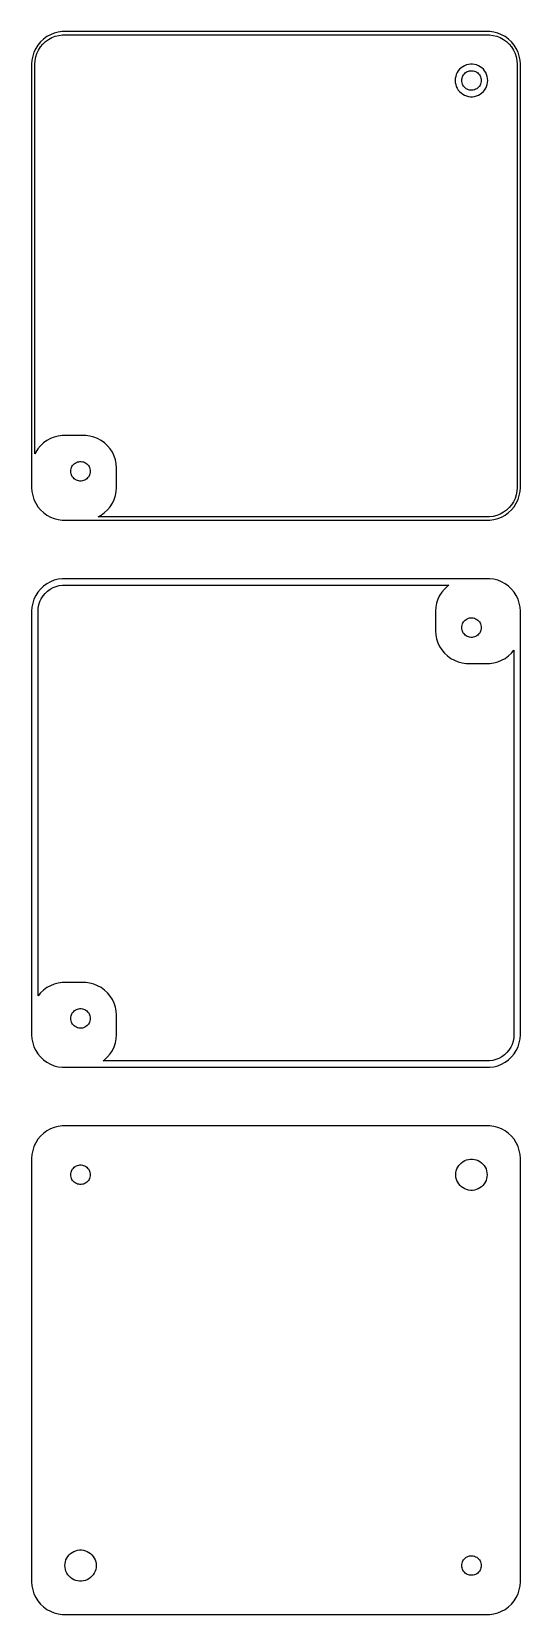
# Model space of a CAD drawing. Header units: metres. Extents: x -38 to 38, y 131 to 373.
import ezdxf

# ---------------------------------------------------------------- set-up
doc = ezdxf.new("R2010")
doc.units = ezdxf.units.M

msp = doc.modelspace()

# ---------------------------------------------------------------- linework, layer by layer
for p, q in [((-36.1448, 371.923), (-36.5451, 371.439)), ((-35.6871, 372.353), (-36.1448, 371.923)), ((-35.7803, 371.58), (-35.3684, 371.967)), ((-35.1791, 372.722), (-35.6871, 372.353)), ((-35.3684, 371.967), (-34.9112, 372.299)), ((-34.6289, 373.024), (-35.1791, 372.722)), ((-34.9112, 372.299), (-34.416, 372.572)), ((-34.0451, 373.255), (-34.6289, 373.024)), ((-34.416, 372.572), (-33.8906, 372.78)), ((-33.4369, 373.411), (-34.0451, 373.255)), ((-33.8906, 372.78), (-33.3432, 372.92)), ((-32.8139, 373.49), (-33.4369, 373.411)), ((-33.3432, 372.92), (-32.7825, 372.991)), ((32.8139, 373.49), (-32.8139, 373.49)), ((-32.7825, 372.991), (32.7825, 372.991)), ((32.7825, 372.991), (33.3432, 372.92)), ((33.4369, 373.411), (32.8139, 373.49)), ((33.3432, 372.92), (33.8906, 372.78)), ((34.0451, 373.255), (33.4369, 373.411)), ((33.8906, 372.78), (34.416, 372.572)), ((34.6289, 373.024), (34.0451, 373.255)), ((34.416, 372.572), (34.9112, 372.299)), ((35.1791, 372.722), (34.6289, 373.024)), ((34.9112, 372.299), (35.3684, 371.967)), ((35.6871, 372.353), (35.1791, 372.722)), ((35.3684, 371.967), (35.7803, 371.58)), ((36.1448, 371.923), (35.6871, 372.353)), ((36.5451, 371.439), (36.1448, 371.923)), ((-37.3429, 369.743), (-37.4606, 369.127)), ((-37.1489, 370.341), (-37.3429, 369.743)), ((-36.8815, 370.909), (-37.1489, 370.341)), ((-36.9645, 369.064), (-36.8586, 369.619)), ((-36.5451, 371.439), (-36.8815, 370.909)), ((-36.8586, 369.619), (-36.684, 370.157)), ((-36.684, 370.157), (-36.4434, 370.668)), ((-36.4434, 370.668), (-36.1406, 371.145)), ((-36.1406, 371.145), (-35.7803, 371.58)), ((35.7803, 371.58), (36.1406, 371.145)), ((36.1406, 371.145), (36.4434, 370.668)), ((36.4434, 370.668), (36.684, 370.157)), ((36.8815, 370.909), (36.5451, 371.439)), ((36.684, 370.157), (36.8586, 369.619)), ((36.8586, 369.619), (36.9645, 369.064)), ((37.1489, 370.341), (36.8815, 370.909)), ((37.3429, 369.743), (37.1489, 370.341)), ((37.4606, 369.127), (37.3429, 369.743)), ((-37.4606, 369.127), (-37.5, 368.5)), ((-37.5, 368.5), (-37.5, 303.5)), ((-37, 368.5), (-36.9645, 369.064)), ((-37, 308.657), (-37, 368.5)), ((27.6756, 366.92), (27.5785, 366.622)), ((27.8092, 367.204), (27.6756, 366.92)), ((27.9774, 367.469), (27.8092, 367.204)), ((28.1776, 367.711), (27.9774, 367.469)), ((28.4064, 367.926), (28.1776, 367.711)), ((28.6604, 368.111), (28.4064, 367.926)), ((28.9355, 368.262), (28.6604, 368.111)), ((28.7865, 366.882), (28.9065, 367.027)), ((28.9065, 367.027), (29.0439, 367.156)), ((29.2274, 368.378), (28.9355, 368.262)), ((29.0439, 367.156), (29.1963, 367.266)), ((29.1963, 367.266), (29.3613, 367.357)), ((29.5315, 368.456), (29.2274, 368.378)), ((29.3613, 367.357), (29.5365, 367.427)), ((29.843, 368.495), (29.5315, 368.456)), ((29.5365, 367.427), (29.7189, 367.473)), ((29.7189, 367.473), (29.9058, 367.497)), ((30.157, 368.495), (29.843, 368.495)), ((29.9058, 367.497), (30.0942, 367.497)), ((30.0942, 367.497), (30.2811, 367.473)), ((30.4684, 368.456), (30.157, 368.495)), ((30.2811, 367.473), (30.4635, 367.427)), ((30.4635, 367.427), (30.6387, 367.357)), ((30.7725, 368.378), (30.4684, 368.456)), ((30.6387, 367.357), (30.8037, 367.266)), ((31.0644, 368.262), (30.7725, 368.378)), ((30.8037, 367.266), (30.9561, 367.156)), ((30.9561, 367.156), (31.0934, 367.027)), ((31.3396, 368.111), (31.0644, 368.262)), ((31.0934, 367.027), (31.2135, 366.882)), ((31.5936, 367.926), (31.3396, 368.111)), ((31.8224, 367.711), (31.5936, 367.926)), ((32.0225, 367.469), (31.8224, 367.711)), ((32.1908, 367.204), (32.0225, 367.469)), ((32.3244, 366.92), (32.1908, 367.204)), ((32.4214, 366.622), (32.3244, 366.92)), ((36.9645, 369.064), (37, 368.5)), ((37, 368.5), (37, 303.5)), ((37.5, 368.5), (37.4606, 369.127)), ((37.5, 303.5), (37.5, 368.5)), ((27.5197, 366.313), (27.5, 366)), ((27.5, 366), (27.5197, 365.687)), ((27.5785, 366.622), (27.5197, 366.313)), ((27.5197, 365.687), (27.5785, 365.378)), ((27.5785, 365.378), (27.6756, 365.08)), ((27.6756, 365.08), (27.8092, 364.796)), ((27.8092, 364.796), (27.9774, 364.531)), ((27.9774, 364.531), (28.1776, 364.289)), ((28.5, 366), (28.5118, 366.188)), ((28.5118, 365.812), (28.5, 366)), ((28.5118, 366.188), (28.5471, 366.373)), ((28.5471, 365.627), (28.5118, 365.812)), ((28.5471, 366.373), (28.6053, 366.552)), ((28.6053, 365.448), (28.5471, 365.627)), ((28.6053, 366.552), (28.6855, 366.723)), ((28.6855, 365.277), (28.6053, 365.448)), ((28.6855, 366.723), (28.7865, 366.882)), ((28.7865, 365.118), (28.6855, 365.277)), ((28.9065, 364.973), (28.7865, 365.118)), ((29.0439, 364.844), (28.9065, 364.973)), ((29.1963, 364.734), (29.0439, 364.844)), ((29.3613, 364.643), (29.1963, 364.734)), ((29.5365, 364.573), (29.3613, 364.643)), ((29.7189, 364.527), (29.5365, 364.573)), ((29.9058, 364.503), (29.7189, 364.527)), ((30.0942, 364.503), (29.9058, 364.503)), ((30.2811, 364.527), (30.0942, 364.503)), ((30.4635, 364.573), (30.2811, 364.527)), ((30.6387, 364.643), (30.4635, 364.573)), ((30.8037, 364.734), (30.6387, 364.643)), ((30.9561, 364.844), (30.8037, 364.734)), ((31.0934, 364.973), (30.9561, 364.844)), ((31.2135, 365.118), (31.0934, 364.973)), ((31.2135, 366.882), (31.3145, 366.723)), ((31.3145, 365.277), (31.2135, 365.118)), ((31.3145, 366.723), (31.3947, 366.552)), ((31.3947, 365.448), (31.3145, 365.277)), ((31.3947, 366.552), (31.4529, 366.373)), ((31.4529, 365.627), (31.3947, 365.448)), ((31.4529, 366.373), (31.4882, 366.188)), ((31.4882, 365.812), (31.4529, 365.627)), ((31.4882, 366.188), (31.5, 366)), ((31.5, 366), (31.4882, 365.812)), ((31.8224, 364.289), (32.0225, 364.531)), ((32.0225, 364.531), (32.1908, 364.796)), ((32.1908, 364.796), (32.3244, 365.08)), ((32.3244, 365.08), (32.4214, 365.378)), ((32.4803, 366.313), (32.4214, 366.622)), ((32.4214, 365.378), (32.4803, 365.687)), ((32.5, 366), (32.4803, 366.313)), ((32.4803, 365.687), (32.5, 366)), ((28.1776, 364.289), (28.4064, 364.074)), ((28.4064, 364.074), (28.6604, 363.889)), ((28.6604, 363.889), (28.9355, 363.738)), ((28.9355, 363.738), (29.2274, 363.622)), ((29.2274, 363.622), (29.5315, 363.544)), ((29.5315, 363.544), (29.843, 363.505)), ((29.843, 363.505), (30.157, 363.505)), ((30.157, 363.505), (30.4684, 363.544)), ((30.4684, 363.544), (30.7725, 363.622)), ((30.7725, 363.622), (31.0644, 363.738)), ((31.0644, 363.738), (31.3396, 363.889)), ((31.3396, 363.889), (31.5936, 364.074)), ((31.5936, 364.074), (31.8224, 364.289)), ((-34.6289, 311.024), (-35.1791, 310.722)), ((-34.0451, 311.255), (-34.6289, 311.024)), ((-33.4369, 311.411), (-34.0451, 311.255)), ((-32.8139, 311.49), (-33.4369, 311.411)), ((-29.186, 311.49), (-32.8139, 311.49)), ((-28.5631, 311.411), (-29.186, 311.49)), ((-27.9549, 311.255), (-28.5631, 311.411)), ((-27.3711, 311.024), (-27.9549, 311.255)), ((-26.8209, 310.722), (-27.3711, 311.024)), ((-36.8815, 308.909), (-37, 308.657)), ((-36.5451, 309.439), (-36.8815, 308.909)), ((-36.1448, 309.923), (-36.5451, 309.439)), ((-35.6871, 310.353), (-36.1448, 309.923)), ((-35.1791, 310.722), (-35.6871, 310.353)), ((-26.3129, 310.353), (-26.8209, 310.722)), ((-25.8551, 309.923), (-26.3129, 310.353)), ((-25.4549, 309.439), (-25.8551, 309.923)), ((-25.1185, 308.909), (-25.4549, 309.439)), ((-24.8511, 308.341), (-25.1185, 308.909)), ((-31.5, 306), (-31.4882, 306.188)), ((-31.4882, 306.188), (-31.4529, 306.373)), ((-31.4529, 306.373), (-31.3947, 306.552)), ((-31.3947, 306.552), (-31.3145, 306.723)), ((-31.3145, 306.723), (-31.2135, 306.882)), ((-31.2135, 306.882), (-31.0934, 307.027)), ((-31.0934, 307.027), (-30.9561, 307.156)), ((-30.9561, 307.156), (-30.8037, 307.266)), ((-30.8037, 307.266), (-30.6387, 307.357)), ((-30.6387, 307.357), (-30.4635, 307.427)), ((-30.4635, 307.427), (-30.2811, 307.473)), ((-30.2811, 307.473), (-30.0942, 307.497)), ((-30.0942, 307.497), (-29.9058, 307.497)), ((-29.9058, 307.497), (-29.7189, 307.473)), ((-29.7189, 307.473), (-29.5365, 307.427)), ((-29.5365, 307.427), (-29.3613, 307.357)), ((-29.3613, 307.357), (-29.1963, 307.266)), ((-29.1963, 307.266), (-29.0439, 307.156)), ((-29.0439, 307.156), (-28.9065, 307.027)), ((-28.9065, 307.027), (-28.7865, 306.882)), ((-28.7865, 306.882), (-28.6855, 306.723)), ((-28.6855, 306.723), (-28.6053, 306.552)), ((-28.6053, 306.552), (-28.5471, 306.373)), ((-28.5471, 306.373), (-28.5118, 306.188)), ((-28.5118, 306.188), (-28.5, 306)), ((-24.6571, 307.743), (-24.8511, 308.341)), ((-24.5394, 307.127), (-24.6571, 307.743)), ((-24.5, 306.5), (-24.5394, 307.127)), ((-24.5, 303.5), (-24.5, 306.5)), ((-31.4882, 305.812), (-31.5, 306)), ((-31.4529, 305.627), (-31.4882, 305.812)), ((-31.3947, 305.448), (-31.4529, 305.627)), ((-31.3145, 305.277), (-31.3947, 305.448)), ((-31.2135, 305.118), (-31.3145, 305.277)), ((-31.0934, 304.973), (-31.2135, 305.118)), ((-30.9561, 304.844), (-31.0934, 304.973)), ((-30.8037, 304.734), (-30.9561, 304.844)), ((-30.6387, 304.643), (-30.8037, 304.734)), ((-30.4635, 304.573), (-30.6387, 304.643)), ((-30.2811, 304.527), (-30.4635, 304.573)), ((-30.0942, 304.503), (-30.2811, 304.527)), ((-29.9058, 304.503), (-30.0942, 304.503)), ((-29.7189, 304.527), (-29.9058, 304.503)), ((-29.5365, 304.573), (-29.7189, 304.527)), ((-29.3613, 304.643), (-29.5365, 304.573)), ((-29.1963, 304.734), (-29.3613, 304.643)), ((-29.0439, 304.844), (-29.1963, 304.734)), ((-28.9065, 304.973), (-29.0439, 304.844)), ((-28.7865, 305.118), (-28.9065, 304.973)), ((-28.6855, 305.277), (-28.7865, 305.118)), ((-28.6053, 305.448), (-28.6855, 305.277)), ((-28.5471, 305.627), (-28.6053, 305.448)), ((-28.5118, 305.812), (-28.5471, 305.627)), ((-28.5, 306), (-28.5118, 305.812)), ((-37.5, 303.5), (-37.4606, 302.873)), ((-37.4606, 302.873), (-37.3429, 302.257)), ((-37.3429, 302.257), (-37.1489, 301.659)), ((-37.1489, 301.659), (-36.8815, 301.091)), ((-25.1185, 301.091), (-24.8511, 301.659)), ((-24.8511, 301.659), (-24.6571, 302.257)), ((-24.6571, 302.257), (-24.5394, 302.873)), ((-24.5394, 302.873), (-24.5, 303.5)), ((36.4434, 301.332), (36.1406, 300.855)), ((36.684, 301.843), (36.4434, 301.332)), ((36.8586, 302.381), (36.684, 301.843)), ((36.9645, 302.936), (36.8586, 302.381)), ((36.8815, 301.091), (37.1489, 301.659)), ((37, 303.5), (36.9645, 302.936)), ((37.1489, 301.659), (37.3429, 302.257)), ((37.3429, 302.257), (37.4606, 302.873)), ((37.4606, 302.873), (37.5, 303.5)), ((-36.8815, 301.091), (-36.5451, 300.561)), ((-36.5451, 300.561), (-36.1448, 300.077)), ((-36.1448, 300.077), (-35.6871, 299.647)), ((-35.6871, 299.647), (-35.1791, 299.278)), ((-35.1791, 299.278), (-34.6289, 298.976)), ((-34.6289, 298.976), (-34.0451, 298.745)), ((-27.311, 299.009), (-26.8209, 299.278)), ((32.7825, 299.009), (-27.311, 299.009)), ((-26.8209, 299.278), (-26.3129, 299.647)), ((-26.3129, 299.647), (-25.8551, 300.077)), ((-25.8551, 300.077), (-25.4549, 300.561)), ((-25.4549, 300.561), (-25.1185, 301.091)), ((33.3432, 299.08), (32.7825, 299.009)), ((33.8906, 299.22), (33.3432, 299.08)), ((34.416, 299.428), (33.8906, 299.22)), ((34.0451, 298.745), (34.6289, 298.976)), ((34.9112, 299.701), (34.416, 299.428)), ((34.6289, 298.976), (35.1791, 299.278)), ((35.3684, 300.033), (34.9112, 299.701)), ((35.1791, 299.278), (35.6871, 299.647)), ((35.7803, 300.42), (35.3684, 300.033)), ((35.6871, 299.647), (36.1448, 300.077)), ((36.1406, 300.855), (35.7803, 300.42)), ((36.1448, 300.077), (36.5451, 300.561)), ((36.5451, 300.561), (36.8815, 301.091)), ((-34.0451, 298.745), (-33.4369, 298.589)), ((-33.4369, 298.589), (-32.8139, 298.51)), ((-32.8139, 298.51), (32.8139, 298.51)), ((32.8139, 298.51), (33.4369, 298.589)), ((33.4369, 298.589), (34.0451, 298.745)), ((-34.0451, 289.255), (-34.6289, 289.024)), ((-33.4369, 289.411), (-34.0451, 289.255)), ((-32.8139, 289.49), (-33.4369, 289.411)), ((32.8139, 289.49), (-32.8139, 289.49)), ((33.4369, 289.411), (32.8139, 289.49)), ((34.0451, 289.255), (33.4369, 289.411)), ((34.6289, 289.024), (34.0451, 289.255)), ((-36.8815, 286.909), (-37.1489, 286.341)), ((-36.5451, 287.439), (-36.8815, 286.909)), ((-36.1448, 287.923), (-36.5451, 287.439)), ((-35.6871, 288.353), (-36.1448, 287.923)), ((-36.0248, 286.438), (-35.7542, 286.864)), ((-35.7542, 286.864), (-35.4322, 287.254)), ((-35.1791, 288.722), (-35.6871, 288.353)), ((-35.4322, 287.254), (-35.064, 287.599)), ((-34.6289, 289.024), (-35.1791, 288.722)), ((-35.064, 287.599), (-34.6553, 287.896)), ((-34.6553, 287.896), (-34.2126, 288.14)), ((-34.2126, 288.14), (-33.743, 288.326)), ((-33.743, 288.326), (-33.2537, 288.451)), ((-33.2537, 288.451), (-32.7526, 288.514)), ((-32.7526, 288.514), (26.5357, 288.514)), ((25.1185, 286.909), (24.8511, 286.341)), ((25.4549, 287.439), (25.1185, 286.909)), ((25.8551, 287.923), (25.4549, 287.439)), ((26.3129, 288.353), (25.8551, 287.923)), ((26.5357, 288.514), (26.3129, 288.353)), ((35.1791, 288.722), (34.6289, 289.024)), ((35.6871, 288.353), (35.1791, 288.722)), ((36.1448, 287.923), (35.6871, 288.353)), ((36.5451, 287.439), (36.1448, 287.923)), ((36.8815, 286.909), (36.5451, 287.439)), ((37.1489, 286.341), (36.8815, 286.909)), ((-37.4606, 285.127), (-37.5, 284.5)), ((-37.5, 284.5), (-37.5, 219.5)), ((-37.3429, 285.743), (-37.4606, 285.127)), ((-37.1489, 286.341), (-37.3429, 285.743)), ((-36.5224, 284.5), (-36.4907, 285.004)), ((-36.5224, 225.466), (-36.5224, 284.5)), ((-36.4907, 285.004), (-36.396, 285.5)), ((-36.396, 285.5), (-36.2399, 285.981)), ((-36.2399, 285.981), (-36.0248, 286.438)), ((24.5394, 285.127), (24.5, 284.5)), ((24.5, 284.5), (24.5, 281.5)), ((24.6571, 285.743), (24.5394, 285.127)), ((24.8511, 286.341), (24.6571, 285.743)), ((37.3429, 285.743), (37.1489, 286.341)), ((37.4606, 285.127), (37.3429, 285.743)), ((37.5, 284.5), (37.4606, 285.127)), ((37.5, 219.5), (37.5, 284.5)), ((28.5, 282), (28.5118, 282.188)), ((28.5118, 281.812), (28.5, 282)), ((28.5118, 282.188), (28.5471, 282.373)), ((28.5471, 282.373), (28.6053, 282.552)), ((28.6053, 282.552), (28.6855, 282.723)), ((28.6855, 282.723), (28.7865, 282.882)), ((28.7865, 282.882), (28.9065, 283.027)), ((28.9065, 283.027), (29.0439, 283.156)), ((29.0439, 283.156), (29.1963, 283.266)), ((29.1963, 283.266), (29.3613, 283.357)), ((29.3613, 283.357), (29.5365, 283.427)), ((29.5365, 283.427), (29.7189, 283.473)), ((29.7189, 283.473), (29.9058, 283.497)), ((29.9058, 283.497), (30.0942, 283.497)), ((30.0942, 283.497), (30.2811, 283.473)), ((30.2811, 283.473), (30.4635, 283.427)), ((30.4635, 283.427), (30.6387, 283.357)), ((30.6387, 283.357), (30.8037, 283.266)), ((30.8037, 283.266), (30.9561, 283.156)), ((30.9561, 283.156), (31.0934, 283.027)), ((31.0934, 283.027), (31.2135, 282.882)), ((31.2135, 282.882), (31.3145, 282.723)), ((31.3145, 282.723), (31.3947, 282.552)), ((31.3947, 282.552), (31.4529, 282.373)), ((31.4529, 282.373), (31.4882, 282.188)), ((31.4882, 282.188), (31.5, 282)), ((31.5, 282), (31.4882, 281.812)), ((24.5, 281.5), (24.5394, 280.873)), ((24.5394, 280.873), (24.6571, 280.257)), ((24.6571, 280.257), (24.8511, 279.659)), ((24.8511, 279.659), (25.1185, 279.091)), ((28.5471, 281.627), (28.5118, 281.812)), ((28.6053, 281.448), (28.5471, 281.627)), ((28.6855, 281.277), (28.6053, 281.448)), ((28.7865, 281.118), (28.6855, 281.277)), ((28.9065, 280.973), (28.7865, 281.118)), ((29.0439, 280.844), (28.9065, 280.973)), ((29.1963, 280.734), (29.0439, 280.844)), ((29.3613, 280.643), (29.1963, 280.734)), ((29.5365, 280.573), (29.3613, 280.643)), ((29.7189, 280.527), (29.5365, 280.573)), ((29.9058, 280.503), (29.7189, 280.527)), ((30.0942, 280.503), (29.9058, 280.503)), ((30.2811, 280.527), (30.0942, 280.503)), ((30.4635, 280.573), (30.2811, 280.527)), ((30.6387, 280.643), (30.4635, 280.573)), ((30.8037, 280.734), (30.6387, 280.643)), ((30.9561, 280.844), (30.8037, 280.734)), ((31.0934, 280.973), (30.9561, 280.844)), ((31.2135, 281.118), (31.0934, 280.973)), ((31.3145, 281.277), (31.2135, 281.118)), ((31.3947, 281.448), (31.3145, 281.277)), ((31.4529, 281.627), (31.3947, 281.448)), ((31.4882, 281.812), (31.4529, 281.627)), ((25.1185, 279.091), (25.4549, 278.561)), ((25.4549, 278.561), (25.8551, 278.077)), ((25.8551, 278.077), (26.3129, 277.647)), ((26.3129, 277.647), (26.8209, 277.278)), ((26.8209, 277.278), (27.3711, 276.976)), ((34.6289, 276.976), (35.1791, 277.278)), ((35.1791, 277.278), (35.6871, 277.647)), ((35.6871, 277.647), (36.1448, 278.077)), ((36.1448, 278.077), (36.5224, 278.534)), ((36.5224, 278.534), (36.5224, 219.5)), ((27.3711, 276.976), (27.9549, 276.745)), ((27.9549, 276.745), (28.5631, 276.589)), ((28.5631, 276.589), (29.186, 276.51)), ((29.186, 276.51), (32.8139, 276.51)), ((32.8139, 276.51), (33.4369, 276.589)), ((33.4369, 276.589), (34.0451, 276.745)), ((34.0451, 276.745), (34.6289, 276.976)), ((-35.6871, 226.353), (-36.1448, 225.923)), ((-35.1791, 226.722), (-35.6871, 226.353)), ((-34.6289, 227.024), (-35.1791, 226.722)), ((-34.0451, 227.255), (-34.6289, 227.024)), ((-33.4369, 227.411), (-34.0451, 227.255)), ((-32.8139, 227.49), (-33.4369, 227.411)), ((-29.186, 227.49), (-32.8139, 227.49)), ((-28.5631, 227.411), (-29.186, 227.49)), ((-27.9549, 227.255), (-28.5631, 227.411)), ((-27.3711, 227.024), (-27.9549, 227.255)), ((-26.8209, 226.722), (-27.3711, 227.024)), ((-26.3129, 226.353), (-26.8209, 226.722)), ((-25.8551, 225.923), (-26.3129, 226.353)), ((-36.1448, 225.923), (-36.5224, 225.466)), ((-25.4549, 225.439), (-25.8551, 225.923)), ((-25.1185, 224.909), (-25.4549, 225.439)), ((-24.8511, 224.341), (-25.1185, 224.909)), ((-24.6571, 223.743), (-24.8511, 224.341)), ((-24.5394, 223.127), (-24.6571, 223.743)), ((-31.5, 222), (-31.4882, 222.188)), ((-31.4882, 221.812), (-31.5, 222)), ((-31.4882, 222.188), (-31.4529, 222.373)), ((-31.4529, 221.627), (-31.4882, 221.812)), ((-31.4529, 222.373), (-31.3947, 222.552)), ((-31.3947, 221.448), (-31.4529, 221.627)), ((-31.3947, 222.552), (-31.3145, 222.723)), ((-31.3145, 221.277), (-31.3947, 221.448)), ((-31.3145, 222.723), (-31.2135, 222.882)), ((-31.2135, 221.118), (-31.3145, 221.277)), ((-31.2135, 222.882), (-31.0934, 223.027)), ((-31.0934, 220.973), (-31.2135, 221.118)), ((-31.0934, 223.027), (-30.9561, 223.156)), ((-30.9561, 223.156), (-30.8037, 223.266)), ((-30.8037, 223.266), (-30.6387, 223.357)), ((-30.6387, 223.357), (-30.4635, 223.427)), ((-30.4635, 223.427), (-30.2811, 223.473)), ((-30.2811, 223.473), (-30.0942, 223.497)), ((-30.0942, 223.497), (-29.9058, 223.497)), ((-29.9058, 223.497), (-29.7189, 223.473)), ((-29.7189, 223.473), (-29.5365, 223.427)), ((-29.5365, 223.427), (-29.3613, 223.357)), ((-29.3613, 223.357), (-29.1963, 223.266)), ((-29.1963, 223.266), (-29.0439, 223.156)), ((-29.0439, 223.156), (-28.9065, 223.027)), ((-28.9065, 223.027), (-28.7865, 222.882)), ((-28.7865, 221.118), (-28.9065, 220.973)), ((-28.7865, 222.882), (-28.6855, 222.723)), ((-28.6855, 221.277), (-28.7865, 221.118)), ((-28.6855, 222.723), (-28.6053, 222.552)), ((-28.6053, 221.448), (-28.6855, 221.277)), ((-28.6053, 222.552), (-28.5471, 222.373)), ((-28.5471, 221.627), (-28.6053, 221.448)), ((-28.5471, 222.373), (-28.5118, 222.188)), ((-28.5118, 221.812), (-28.5471, 221.627)), ((-28.5118, 222.188), (-28.5, 222)), ((-28.5, 222), (-28.5118, 221.812)), ((-24.5, 222.5), (-24.5394, 223.127)), ((-24.5, 219.5), (-24.5, 222.5)), ((-37.5, 219.5), (-37.4606, 218.873)), ((-37.4606, 218.873), (-37.3429, 218.257)), ((-30.9561, 220.844), (-31.0934, 220.973)), ((-30.8037, 220.734), (-30.9561, 220.844)), ((-30.6387, 220.643), (-30.8037, 220.734)), ((-30.4635, 220.573), (-30.6387, 220.643)), ((-30.2811, 220.527), (-30.4635, 220.573)), ((-30.0942, 220.503), (-30.2811, 220.527)), ((-29.9058, 220.503), (-30.0942, 220.503)), ((-29.7189, 220.527), (-29.9058, 220.503)), ((-29.5365, 220.573), (-29.7189, 220.527)), ((-29.3613, 220.643), (-29.5365, 220.573)), ((-29.1963, 220.734), (-29.3613, 220.643)), ((-29.0439, 220.844), (-29.1963, 220.734)), ((-28.9065, 220.973), (-29.0439, 220.844)), ((-24.6571, 218.257), (-24.5394, 218.873)), ((-24.5394, 218.873), (-24.5, 219.5)), ((36.4907, 218.996), (36.396, 218.5)), ((36.5224, 219.5), (36.4907, 218.996)), ((37.3429, 218.257), (37.4606, 218.873)), ((37.4606, 218.873), (37.5, 219.5)), ((-37.3429, 218.257), (-37.1489, 217.659)), ((-37.1489, 217.659), (-36.8815, 217.091)), ((-36.8815, 217.091), (-36.5451, 216.561)), ((-36.5451, 216.561), (-36.1448, 216.077)), ((-25.8551, 216.077), (-25.4549, 216.561)), ((-25.4549, 216.561), (-25.1185, 217.091)), ((-25.1185, 217.091), (-24.8511, 217.659)), ((-24.8511, 217.659), (-24.6571, 218.257)), ((35.064, 216.401), (34.6553, 216.104)), ((35.4322, 216.746), (35.064, 216.401)), ((35.7542, 217.136), (35.4322, 216.746)), ((36.0248, 217.562), (35.7542, 217.136)), ((36.2399, 218.019), (36.0248, 217.562)), ((36.1448, 216.077), (36.5451, 216.561)), ((36.396, 218.5), (36.2399, 218.019)), ((36.5451, 216.561), (36.8815, 217.091)), ((36.8815, 217.091), (37.1489, 217.659)), ((37.1489, 217.659), (37.3429, 218.257)), ((-36.1448, 216.077), (-35.6871, 215.647)), ((-35.6871, 215.647), (-35.1791, 215.278)), ((-35.1791, 215.278), (-34.6289, 214.976)), ((-34.6289, 214.976), (-34.0451, 214.745)), ((-34.0451, 214.745), (-33.4369, 214.589)), ((-33.4369, 214.589), (-32.8139, 214.51)), ((-32.8139, 214.51), (32.8139, 214.51)), ((-26.5357, 215.486), (-26.3129, 215.647)), ((32.7526, 215.486), (-26.5357, 215.486)), ((-26.3129, 215.647), (-25.8551, 216.077)), ((33.2537, 215.549), (32.7526, 215.486)), ((32.8139, 214.51), (33.4369, 214.589)), ((33.743, 215.674), (33.2537, 215.549)), ((33.4369, 214.589), (34.0451, 214.745)), ((34.2126, 215.86), (33.743, 215.674)), ((34.0451, 214.745), (34.6289, 214.976)), ((34.6553, 216.104), (34.2126, 215.86)), ((34.6289, 214.976), (35.1791, 215.278)), ((35.1791, 215.278), (35.6871, 215.647)), ((35.6871, 215.647), (36.1448, 216.077)), ((-35.6871, 204.353), (-36.1448, 203.923)), ((-35.1791, 204.722), (-35.6871, 204.353)), ((-34.6289, 205.024), (-35.1791, 204.722)), ((-34.0451, 205.255), (-34.6289, 205.024)), ((-33.4369, 205.411), (-34.0451, 205.255)), ((-32.8139, 205.49), (-33.4369, 205.411)), ((32.8139, 205.49), (-32.8139, 205.49)), ((33.4369, 205.411), (32.8139, 205.49)), ((34.0451, 205.255), (33.4369, 205.411)), ((34.6289, 205.024), (34.0451, 205.255)), ((35.1791, 204.722), (34.6289, 205.024)), ((35.6871, 204.353), (35.1791, 204.722)), ((36.1448, 203.923), (35.6871, 204.353)), ((-37.3429, 201.743), (-37.4606, 201.127)), ((-37.1489, 202.341), (-37.3429, 201.743)), ((-36.8815, 202.909), (-37.1489, 202.341)), ((-36.5451, 203.439), (-36.8815, 202.909)), ((-36.1448, 203.923), (-36.5451, 203.439)), ((36.5451, 203.439), (36.1448, 203.923)), ((36.8815, 202.909), (36.5451, 203.439)), ((37.1489, 202.341), (36.8815, 202.909)), ((37.3429, 201.743), (37.1489, 202.341)), ((37.4606, 201.127), (37.3429, 201.743)), ((-37.4606, 201.127), (-37.5, 200.5)), ((-37.5, 200.5), (-37.5, 135.5)), ((-30.9561, 199.156), (-30.8037, 199.266)), ((-30.8037, 199.266), (-30.6387, 199.357)), ((-30.6387, 199.357), (-30.4635, 199.427)), ((-30.4635, 199.427), (-30.2811, 199.473)), ((-30.2811, 199.473), (-30.0942, 199.497)), ((-30.0942, 199.497), (-29.9058, 199.497)), ((-29.9058, 199.497), (-29.7189, 199.473)), ((-29.7189, 199.473), (-29.5365, 199.427)), ((-29.5365, 199.427), (-29.3613, 199.357)), ((-29.3613, 199.357), (-29.1963, 199.266)), ((-29.1963, 199.266), (-29.0439, 199.156)), ((27.8969, 199.156), (28.0583, 199.411)), ((28.0583, 199.411), (28.2505, 199.643)), ((28.2505, 199.643), (28.4702, 199.849)), ((28.4702, 199.849), (28.714, 200.026)), ((28.714, 200.026), (28.9781, 200.172)), ((28.9781, 200.172), (29.2583, 200.283)), ((29.2583, 200.283), (29.5503, 200.357)), ((29.5503, 200.357), (29.8493, 200.395)), ((29.8493, 200.395), (30.1507, 200.395)), ((30.1507, 200.395), (30.4497, 200.357)), ((30.4497, 200.357), (30.7416, 200.283)), ((30.7416, 200.283), (31.0219, 200.172)), ((31.0219, 200.172), (31.286, 200.026)), ((31.286, 200.026), (31.5298, 199.849)), ((31.5298, 199.849), (31.7495, 199.643)), ((31.7495, 199.643), (31.9416, 199.411)), ((31.9416, 199.411), (32.1031, 199.156)), ((37.5, 200.5), (37.4606, 201.127)), ((37.5, 135.5), (37.5, 200.5)), ((-31.5, 198), (-31.4882, 198.188)), ((-31.4882, 197.812), (-31.5, 198)), ((-31.4882, 198.188), (-31.4529, 198.373)), ((-31.4529, 197.627), (-31.4882, 197.812)), ((-31.4529, 198.373), (-31.3947, 198.552)), ((-31.3947, 197.448), (-31.4529, 197.627)), ((-31.3947, 198.552), (-31.3145, 198.723)), ((-31.3145, 197.277), (-31.3947, 197.448)), ((-31.3145, 198.723), (-31.2135, 198.882)), ((-31.2135, 197.118), (-31.3145, 197.277)), ((-31.2135, 198.882), (-31.0934, 199.027)), ((-31.0934, 196.973), (-31.2135, 197.118)), ((-31.0934, 199.027), (-30.9561, 199.156)), ((-30.9561, 196.844), (-31.0934, 196.973)), ((-30.8037, 196.734), (-30.9561, 196.844)), ((-29.0439, 196.844), (-29.1963, 196.734)), ((-29.0439, 199.156), (-28.9065, 199.027)), ((-28.9065, 196.973), (-29.0439, 196.844)), ((-28.9065, 199.027), (-28.7865, 198.882)), ((-28.7865, 197.118), (-28.9065, 196.973)), ((-28.7865, 198.882), (-28.6855, 198.723)), ((-28.6855, 197.277), (-28.7865, 197.118)), ((-28.6855, 198.723), (-28.6053, 198.552)), ((-28.6053, 197.448), (-28.6855, 197.277)), ((-28.6053, 198.552), (-28.5471, 198.373)), ((-28.5471, 197.627), (-28.6053, 197.448)), ((-28.5471, 198.373), (-28.5118, 198.188)), ((-28.5118, 197.812), (-28.5471, 197.627)), ((-28.5118, 198.188), (-28.5, 198)), ((-28.5, 198), (-28.5118, 197.812)), ((27.6, 198), (27.6189, 198.301)), ((27.6189, 197.699), (27.6, 198)), ((27.6189, 198.301), (27.6754, 198.597)), ((27.6754, 197.403), (27.6189, 197.699)), ((27.6754, 198.597), (27.7685, 198.883)), ((27.7685, 197.117), (27.6754, 197.403)), ((27.7685, 198.883), (27.8969, 199.156)), ((27.8969, 196.844), (27.7685, 197.117)), ((28.0583, 196.589), (27.8969, 196.844)), ((32.1031, 196.844), (31.9416, 196.589)), ((32.1031, 199.156), (32.2315, 198.883)), ((32.2315, 197.117), (32.1031, 196.844)), ((32.2315, 198.883), (32.3246, 198.597)), ((32.3246, 197.403), (32.2315, 197.117)), ((32.3246, 198.597), (32.3811, 198.301)), ((32.3811, 197.699), (32.3246, 197.403)), ((32.3811, 198.301), (32.4, 198)), ((32.4, 198), (32.3811, 197.699)), ((-30.6387, 196.643), (-30.8037, 196.734)), ((-30.4635, 196.573), (-30.6387, 196.643)), ((-30.2811, 196.527), (-30.4635, 196.573)), ((-30.0942, 196.503), (-30.2811, 196.527)), ((-29.9058, 196.503), (-30.0942, 196.503)), ((-29.7189, 196.527), (-29.9058, 196.503)), ((-29.5365, 196.573), (-29.7189, 196.527)), ((-29.3613, 196.643), (-29.5365, 196.573)), ((-29.1963, 196.734), (-29.3613, 196.643)), ((28.2505, 196.357), (28.0583, 196.589)), ((28.4702, 196.151), (28.2505, 196.357)), ((28.714, 195.974), (28.4702, 196.151)), ((28.9781, 195.828), (28.714, 195.974)), ((29.2583, 195.717), (28.9781, 195.828)), ((29.5503, 195.643), (29.2583, 195.717)), ((29.8493, 195.605), (29.5503, 195.643)), ((30.1507, 195.605), (29.8493, 195.605)), ((30.4497, 195.643), (30.1507, 195.605)), ((30.7416, 195.717), (30.4497, 195.643)), ((31.0219, 195.828), (30.7416, 195.717)), ((31.286, 195.974), (31.0219, 195.828)), ((31.5298, 196.151), (31.286, 195.974)), ((31.7495, 196.357), (31.5298, 196.151)), ((31.9416, 196.589), (31.7495, 196.357)), ((-32.3811, 138.301), (-32.3246, 138.597)), ((-32.3246, 138.597), (-32.2315, 138.883)), ((-32.2315, 138.883), (-32.1031, 139.156)), ((-32.1031, 139.156), (-31.9416, 139.411)), ((-31.9416, 139.411), (-31.7495, 139.643)), ((-31.7495, 139.643), (-31.5298, 139.849)), ((-31.5298, 139.849), (-31.286, 140.026)), ((-31.286, 140.026), (-31.0219, 140.172)), ((-31.0219, 140.172), (-30.7416, 140.283)), ((-30.7416, 140.283), (-30.4497, 140.357)), ((-30.4497, 140.357), (-30.1507, 140.395)), ((-30.1507, 140.395), (-29.8493, 140.395)), ((-29.8493, 140.395), (-29.5503, 140.357)), ((-29.5503, 140.357), (-29.2583, 140.283)), ((-29.2583, 140.283), (-28.9781, 140.172)), ((-28.9781, 140.172), (-28.714, 140.026)), ((-28.714, 140.026), (-28.4702, 139.849)), ((-28.4702, 139.849), (-28.2505, 139.643)), ((-28.2505, 139.643), (-28.0583, 139.411)), ((-28.0583, 139.411), (-27.8969, 139.156)), ((-27.8969, 139.156), (-27.7685, 138.883)), ((-27.7685, 138.883), (-27.6754, 138.597)), ((-27.6754, 138.597), (-27.6189, 138.301)), ((28.5471, 138.373), (28.6053, 138.552)), ((28.6053, 138.552), (28.6855, 138.723)), ((28.6855, 138.723), (28.7865, 138.882)), ((28.7865, 138.882), (28.9065, 139.027)), ((28.9065, 139.027), (29.0439, 139.156)), ((29.0439, 139.156), (29.1963, 139.266)), ((29.1963, 139.266), (29.3613, 139.357)), ((29.3613, 139.357), (29.5365, 139.427)), ((29.5365, 139.427), (29.7189, 139.473)), ((29.7189, 139.473), (29.9058, 139.497)), ((29.9058, 139.497), (30.0942, 139.497)), ((30.0942, 139.497), (30.2811, 139.473)), ((30.2811, 139.473), (30.4635, 139.427)), ((30.4635, 139.427), (30.6387, 139.357)), ((30.6387, 139.357), (30.8037, 139.266)), ((30.8037, 139.266), (30.9561, 139.156)), ((30.9561, 139.156), (31.0934, 139.027)), ((31.0934, 139.027), (31.2135, 138.882)), ((31.2135, 138.882), (31.3145, 138.723)), ((31.3145, 138.723), (31.3947, 138.552)), ((31.3947, 138.552), (31.4529, 138.373)), ((-32.4, 138), (-32.3811, 138.301)), ((-32.3811, 137.699), (-32.4, 138)), ((-32.3246, 137.403), (-32.3811, 137.699)), ((-32.2315, 137.117), (-32.3246, 137.403)), ((-32.1031, 136.844), (-32.2315, 137.117)), ((-31.9416, 136.589), (-32.1031, 136.844)), ((-31.7495, 136.357), (-31.9416, 136.589)), ((-31.5298, 136.151), (-31.7495, 136.357)), ((-31.286, 135.974), (-31.5298, 136.151)), ((-28.4702, 136.151), (-28.714, 135.974)), ((-28.2505, 136.357), (-28.4702, 136.151)), ((-28.0583, 136.589), (-28.2505, 136.357)), ((-27.8969, 136.844), (-28.0583, 136.589)), ((-27.7685, 137.117), (-27.8969, 136.844)), ((-27.6754, 137.403), (-27.7685, 137.117)), ((-27.6189, 137.699), (-27.6754, 137.403)), ((-27.6189, 138.301), (-27.6, 138)), ((-27.6, 138), (-27.6189, 137.699)), ((28.5, 138), (28.5118, 138.188)), ((28.5118, 137.812), (28.5, 138)), ((28.5118, 138.188), (28.5471, 138.373)), ((28.5471, 137.627), (28.5118, 137.812)), ((28.6053, 137.448), (28.5471, 137.627)), ((28.6855, 137.277), (28.6053, 137.448)), ((28.7865, 137.118), (28.6855, 137.277)), ((28.9065, 136.973), (28.7865, 137.118)), ((29.0439, 136.844), (28.9065, 136.973)), ((29.1963, 136.734), (29.0439, 136.844)), ((29.3613, 136.643), (29.1963, 136.734)), ((29.5365, 136.573), (29.3613, 136.643)), ((29.7189, 136.527), (29.5365, 136.573)), ((29.9058, 136.503), (29.7189, 136.527)), ((30.0942, 136.503), (29.9058, 136.503)), ((30.2811, 136.527), (30.0942, 136.503)), ((30.4635, 136.573), (30.2811, 136.527)), ((30.6387, 136.643), (30.4635, 136.573)), ((30.8037, 136.734), (30.6387, 136.643)), ((30.9561, 136.844), (30.8037, 136.734)), ((31.0934, 136.973), (30.9561, 136.844)), ((31.2135, 137.118), (31.0934, 136.973)), ((31.3145, 137.277), (31.2135, 137.118)), ((31.3947, 137.448), (31.3145, 137.277)), ((31.4529, 137.627), (31.3947, 137.448)), ((31.4529, 138.373), (31.4882, 138.188)), ((31.4882, 137.812), (31.4529, 137.627)), ((31.4882, 138.188), (31.5, 138)), ((31.5, 138), (31.4882, 137.812)), ((-37.5, 135.5), (-37.4606, 134.873)), ((-37.4606, 134.873), (-37.3429, 134.257)), ((-37.3429, 134.257), (-37.1489, 133.659)), ((-37.1489, 133.659), (-36.8815, 133.091)), ((-31.0219, 135.828), (-31.286, 135.974)), ((-30.7416, 135.717), (-31.0219, 135.828)), ((-30.4497, 135.643), (-30.7416, 135.717)), ((-30.1507, 135.605), (-30.4497, 135.643)), ((-29.8493, 135.605), (-30.1507, 135.605)), ((-29.5503, 135.643), (-29.8493, 135.605)), ((-29.2583, 135.717), (-29.5503, 135.643)), ((-28.9781, 135.828), (-29.2583, 135.717)), ((-28.714, 135.974), (-28.9781, 135.828)), ((36.8815, 133.091), (37.1489, 133.659)), ((37.1489, 133.659), (37.3429, 134.257)), ((37.3429, 134.257), (37.4606, 134.873)), ((37.4606, 134.873), (37.5, 135.5)), ((-36.8815, 133.091), (-36.5451, 132.561)), ((-36.5451, 132.561), (-36.1448, 132.077)), ((-36.1448, 132.077), (-35.6871, 131.647)), ((-35.6871, 131.647), (-35.1791, 131.278)), ((-35.1791, 131.278), (-34.6289, 130.976)), ((34.6289, 130.976), (35.1791, 131.278)), ((35.1791, 131.278), (35.6871, 131.647)), ((35.6871, 131.647), (36.1448, 132.077)), ((36.1448, 132.077), (36.5451, 132.561)), ((36.5451, 132.561), (36.8815, 133.091)), ((-34.6289, 130.976), (-34.0451, 130.745)), ((-34.0451, 130.745), (-33.4369, 130.589)), ((-33.4369, 130.589), (-32.8139, 130.51)), ((-32.8139, 130.51), (32.8139, 130.51)), ((32.8139, 130.51), (33.4369, 130.589)), ((33.4369, 130.589), (34.0451, 130.745)), ((34.0451, 130.745), (34.6289, 130.976))]:
    msp.add_line(p, q)

doc.saveas('drawing.dxf')
